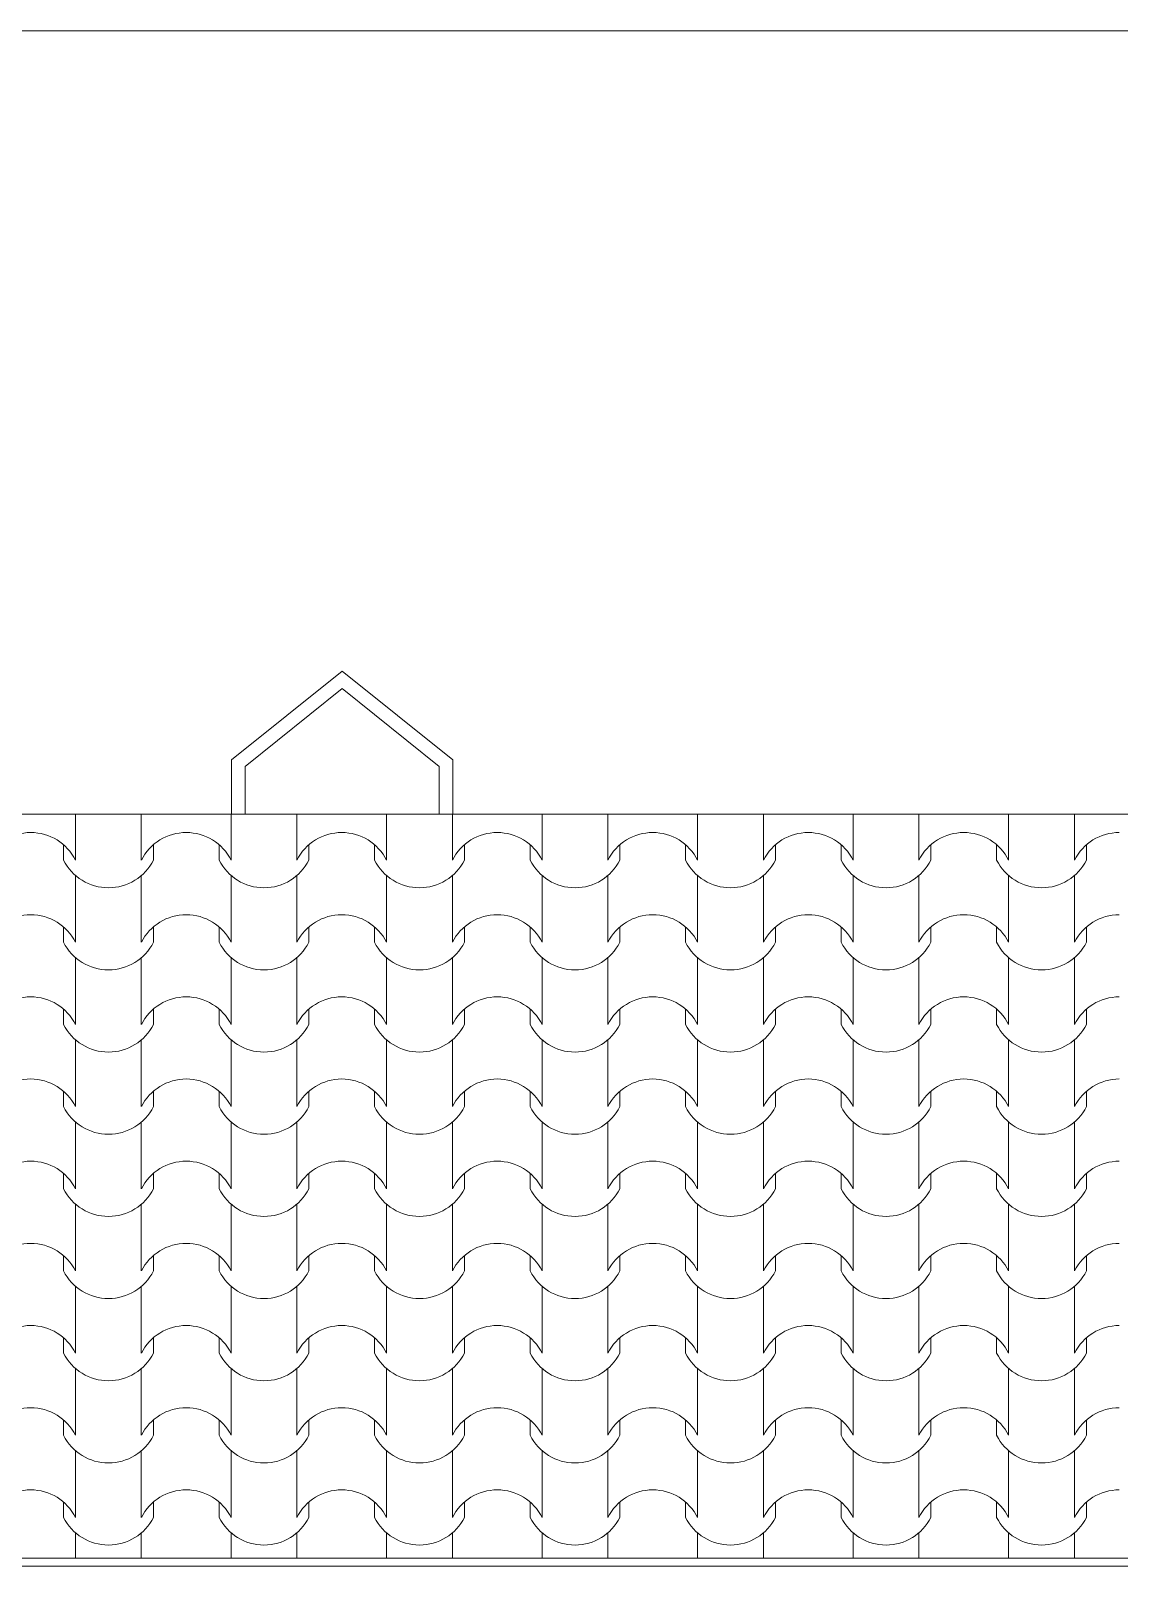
# Model space of a CAD drawing. Header units: millimetres. Extents: x 2791058 to 2855058, y -67651 to -18651.
# Drawn here: x 2827102 to 2831085, y -24270 to -18651 of the extents above; entities that cross this region are included whole.
import ezdxf

# ---------------------------------------------------------------- set-up
doc = ezdxf.new("R2010")
doc.units = ezdxf.units.MM
doc.header["$MEASUREMENT"] = 0
doc.layers.add('Shell - Roof_Pen_No__21', color=7, linetype='Continuous', lineweight=0)
doc.layers.add('Structural - Bearing_Pen_No__1', color=7, linetype='Continuous', lineweight=0)
doc.layers.add('Structural - Bearing_Pen_No__62', color=7, linetype='Continuous', lineweight=0, true_color=0xaaaaaa)

# ---------------------------------------------------------------- blocks, each defined once
blk = doc.blocks.new('*X4', base_point=(2247653.8, -76425))
at = {"layer": 'Structural - Bearing_Pen_No__62', "color": 253, "linetype": 'Continuous', "lineweight": 0, "true_color": 0xaaaaaa}
for p, q in [((2827266.7, -21517.9), (2827266.7, -21564.4)), ((2827507.1, -21517.9), (2827507.1, -21564.4)), ((2827835.6, -21517.9), (2827835.6, -21564.4)), ((2828076.1, -21517.9), (2828076.1, -21564.4)), ((2828404.6, -21517.9), (2828404.6, -21564.4)), ((2828645.1, -21517.9), (2828645.1, -21564.4)), ((2828973.5, -21517.9), (2828973.5, -21564.4)), ((2829214, -21517.9), (2829214, -21564.4)), ((2829542.5, -21517.9), (2829542.5, -21564.4)), ((2829783, -21517.9), (2829783, -21564.4)), ((2830111.5, -21517.9), (2830111.5, -21564.4)), ((2830351.9, -21517.9), (2830351.9, -21564.4)), ((2830680.4, -21517.9), (2830680.4, -21564.4)), ((2830920.9, -21517.9), (2830920.9, -21564.4)), ((2827266.7, -21564.4), (2827266.7, -21686.3)), ((2827507.1, -21564.4), (2827507.1, -21686.3)), ((2827835.6, -21564.4), (2827835.6, -21686.3)), ((2828076.1, -21564.4), (2828076.1, -21686.3)), ((2828404.6, -21564.4), (2828404.6, -21686.3)), ((2828645.1, -21564.4), (2828645.1, -21686.3)), ((2828973.5, -21564.4), (2828973.5, -21686.3)), ((2829214, -21564.4), (2829214, -21686.3)), ((2829542.5, -21564.4), (2829542.5, -21686.3)), ((2829783, -21564.4), (2829783, -21686.3)), ((2830111.5, -21564.4), (2830111.5, -21686.3)), ((2830351.9, -21564.4), (2830351.9, -21686.3)), ((2830680.4, -21564.4), (2830680.4, -21686.3)), ((2830920.9, -21564.4), (2830920.9, -21686.3)), ((2827222.7, -21630.2), (2827222.7, -21686.3)), ((2827551.1, -21630.2), (2827551.1, -21686.3)), ((2827791.6, -21630.2), (2827791.6, -21686.3)), ((2828120.1, -21630.2), (2828120.1, -21686.3)), ((2828360.6, -21630.2), (2828360.6, -21686.3)), ((2828689.1, -21630.2), (2828689.1, -21686.3)), ((2828929.5, -21630.2), (2828929.5, -21686.3)), ((2829258, -21630.2), (2829258, -21686.3)), ((2829498.5, -21630.2), (2829498.5, -21686.3)), ((2829827, -21630.2), (2829827, -21686.3)), ((2830067.5, -21630.2), (2830067.5, -21686.3)), ((2830395.9, -21630.2), (2830395.9, -21686.3)), ((2830636.4, -21630.2), (2830636.4, -21686.3)), ((2830964.9, -21630.2), (2830964.9, -21686.3)), ((2827266.7, -21743.1), (2827266.7, -21865)), ((2827507.1, -21743.1), (2827507.1, -21865)), ((2827835.6, -21743.1), (2827835.6, -21865)), ((2828076.1, -21743.1), (2828076.1, -21865)), ((2828404.6, -21743.1), (2828404.6, -21865)), ((2828645.1, -21743.1), (2828645.1, -21865)), ((2828973.5, -21743.1), (2828973.5, -21865)), ((2829214, -21743.1), (2829214, -21865)), ((2829542.5, -21743.1), (2829542.5, -21865)), ((2829783, -21743.1), (2829783, -21865)), ((2830111.5, -21743.1), (2830111.5, -21865)), ((2830351.9, -21743.1), (2830351.9, -21865)), ((2830680.4, -21743.1), (2830680.4, -21865)), ((2830920.9, -21743.1), (2830920.9, -21865)), ((2827266.7, -21865), (2827266.7, -21987)), ((2827507.1, -21865), (2827507.1, -21987)), ((2827835.6, -21865), (2827835.6, -21987)), ((2828076.1, -21865), (2828076.1, -21987)), ((2828404.6, -21865), (2828404.6, -21987)), ((2828645.1, -21865), (2828645.1, -21987)), ((2828973.5, -21865), (2828973.5, -21987)), ((2829214, -21865), (2829214, -21987)), ((2829542.5, -21865), (2829542.5, -21987)), ((2829783, -21865), (2829783, -21987)), ((2830111.5, -21865), (2830111.5, -21987)), ((2830351.9, -21865), (2830351.9, -21987)), ((2830680.4, -21865), (2830680.4, -21987)), ((2830920.9, -21865), (2830920.9, -21987)), ((2827222.7, -21930.9), (2827222.7, -21987)), ((2827551.1, -21930.9), (2827551.1, -21987)), ((2827791.6, -21930.9), (2827791.6, -21987)), ((2828120.1, -21930.9), (2828120.1, -21987)), ((2828360.6, -21930.9), (2828360.6, -21987)), ((2828689.1, -21930.9), (2828689.1, -21987)), ((2828929.5, -21930.9), (2828929.5, -21987)), ((2829258, -21930.9), (2829258, -21987)), ((2829498.5, -21930.9), (2829498.5, -21987)), ((2829827, -21930.9), (2829827, -21987)), ((2830067.5, -21930.9), (2830067.5, -21987)), ((2830395.9, -21930.9), (2830395.9, -21987)), ((2830636.4, -21930.9), (2830636.4, -21987)), ((2830964.9, -21930.9), (2830964.9, -21987)), ((2827266.7, -22043.8), (2827266.7, -22165.7)), ((2827507.1, -22043.8), (2827507.1, -22165.7)), ((2827835.6, -22043.8), (2827835.6, -22165.7)), ((2828076.1, -22043.8), (2828076.1, -22165.7)), ((2828404.6, -22043.8), (2828404.6, -22165.7)), ((2828645.1, -22043.8), (2828645.1, -22165.7)), ((2828973.5, -22043.8), (2828973.5, -22165.7)), ((2829214, -22043.8), (2829214, -22165.7)), ((2829542.5, -22043.8), (2829542.5, -22165.7)), ((2829783, -22043.8), (2829783, -22165.7)), ((2830111.5, -22043.8), (2830111.5, -22165.7)), ((2830351.9, -22043.8), (2830351.9, -22165.7)), ((2830680.4, -22043.8), (2830680.4, -22165.7)), ((2830920.9, -22043.8), (2830920.9, -22165.7)), ((2827266.7, -22165.7), (2827266.7, -22287.6)), ((2827507.1, -22165.7), (2827507.1, -22287.6)), ((2827835.6, -22165.7), (2827835.6, -22287.6)), ((2828076.1, -22165.7), (2828076.1, -22287.6)), ((2828404.6, -22165.7), (2828404.6, -22287.6)), ((2828645.1, -22165.7), (2828645.1, -22287.6)), ((2828973.5, -22165.7), (2828973.5, -22287.6)), ((2829214, -22165.7), (2829214, -22287.6)), ((2829542.5, -22165.7), (2829542.5, -22287.6)), ((2829783, -22165.7), (2829783, -22287.6)), ((2830111.5, -22165.7), (2830111.5, -22287.6)), ((2830351.9, -22165.7), (2830351.9, -22287.6)), ((2830680.4, -22165.7), (2830680.4, -22287.6)), ((2830920.9, -22165.7), (2830920.9, -22287.6)), ((2827222.7, -22231.6), (2827222.7, -22287.6)), ((2827551.1, -22231.6), (2827551.1, -22287.6)), ((2827791.6, -22231.6), (2827791.6, -22287.6)), ((2828120.1, -22231.6), (2828120.1, -22287.6)), ((2828360.6, -22231.6), (2828360.6, -22287.6)), ((2828689.1, -22231.6), (2828689.1, -22287.6)), ((2828929.5, -22231.6), (2828929.5, -22287.6)), ((2829258, -22231.6), (2829258, -22287.6)), ((2829498.5, -22231.6), (2829498.5, -22287.6)), ((2829827, -22231.6), (2829827, -22287.6)), ((2830067.5, -22231.6), (2830067.5, -22287.6)), ((2830395.9, -22231.6), (2830395.9, -22287.6)), ((2830636.4, -22231.6), (2830636.4, -22287.6)), ((2830964.9, -22231.6), (2830964.9, -22287.6)), ((2827266.7, -22344.4), (2827266.7, -22466.4)), ((2827507.1, -22344.4), (2827507.1, -22466.4)), ((2827835.6, -22344.4), (2827835.6, -22466.4)), ((2828076.1, -22344.4), (2828076.1, -22466.4)), ((2828404.6, -22344.4), (2828404.6, -22466.4)), ((2828645.1, -22344.4), (2828645.1, -22466.4)), ((2828973.5, -22344.4), (2828973.5, -22466.4)), ((2829214, -22344.4), (2829214, -22466.4)), ((2829542.5, -22344.4), (2829542.5, -22466.4)), ((2829783, -22344.4), (2829783, -22466.4)), ((2830111.5, -22344.4), (2830111.5, -22466.4)), ((2830351.9, -22344.4), (2830351.9, -22466.4)), ((2830680.4, -22344.4), (2830680.4, -22466.4)), ((2830920.9, -22344.4), (2830920.9, -22466.4)), ((2827266.7, -22466.4), (2827266.7, -22588.3)), ((2827507.1, -22466.4), (2827507.1, -22588.3)), ((2827835.6, -22466.4), (2827835.6, -22588.3)), ((2828076.1, -22466.4), (2828076.1, -22588.3)), ((2828404.6, -22466.4), (2828404.6, -22588.3)), ((2828645.1, -22466.4), (2828645.1, -22588.3)), ((2828973.5, -22466.4), (2828973.5, -22588.3)), ((2829214, -22466.4), (2829214, -22588.3)), ((2829542.5, -22466.4), (2829542.5, -22588.3)), ((2829783, -22466.4), (2829783, -22588.3)), ((2830111.5, -22466.4), (2830111.5, -22588.3)), ((2830351.9, -22466.4), (2830351.9, -22588.3)), ((2830680.4, -22466.4), (2830680.4, -22588.3)), ((2830920.9, -22466.4), (2830920.9, -22588.3)), ((2827222.7, -22532.3), (2827222.7, -22588.3)), ((2827551.1, -22532.3), (2827551.1, -22588.3)), ((2827791.6, -22532.3), (2827791.6, -22588.3)), ((2828120.1, -22532.3), (2828120.1, -22588.3)), ((2828360.6, -22532.3), (2828360.6, -22588.3)), ((2828689.1, -22532.3), (2828689.1, -22588.3)), ((2828929.5, -22532.3), (2828929.5, -22588.3)), ((2829258, -22532.3), (2829258, -22588.3)), ((2829498.5, -22532.3), (2829498.5, -22588.3)), ((2829827, -22532.3), (2829827, -22588.3)), ((2830067.5, -22532.3), (2830067.5, -22588.3)), ((2830395.9, -22532.3), (2830395.9, -22588.3)), ((2830636.4, -22532.3), (2830636.4, -22588.3)), ((2830964.9, -22532.3), (2830964.9, -22588.3)), ((2827266.7, -22645.1), (2827266.7, -22767)), ((2827507.1, -22645.1), (2827507.1, -22767)), ((2827835.6, -22645.1), (2827835.6, -22767)), ((2828076.1, -22645.1), (2828076.1, -22767)), ((2828404.6, -22645.1), (2828404.6, -22767)), ((2828645.1, -22645.1), (2828645.1, -22767)), ((2828973.5, -22645.1), (2828973.5, -22767)), ((2829214, -22645.1), (2829214, -22767)), ((2829542.5, -22645.1), (2829542.5, -22767)), ((2829783, -22645.1), (2829783, -22767)), ((2830111.5, -22645.1), (2830111.5, -22767)), ((2830351.9, -22645.1), (2830351.9, -22767)), ((2830680.4, -22645.1), (2830680.4, -22767)), ((2830920.9, -22645.1), (2830920.9, -22767)), ((2827266.7, -22767), (2827266.7, -22889)), ((2827507.1, -22767), (2827507.1, -22889)), ((2827835.6, -22767), (2827835.6, -22889)), ((2828076.1, -22767), (2828076.1, -22889)), ((2828404.6, -22767), (2828404.6, -22889)), ((2828645.1, -22767), (2828645.1, -22889)), ((2828973.5, -22767), (2828973.5, -22889)), ((2829214, -22767), (2829214, -22889)), ((2829542.5, -22767), (2829542.5, -22889)), ((2829783, -22767), (2829783, -22889)), ((2830111.5, -22767), (2830111.5, -22889)), ((2830351.9, -22767), (2830351.9, -22889)), ((2830680.4, -22767), (2830680.4, -22889)), ((2830920.9, -22767), (2830920.9, -22889)), ((2827222.7, -22832.9), (2827222.7, -22889)), ((2827551.1, -22832.9), (2827551.1, -22889)), ((2827791.6, -22832.9), (2827791.6, -22889)), ((2828120.1, -22832.9), (2828120.1, -22889)), ((2828360.6, -22832.9), (2828360.6, -22889)), ((2828689.1, -22832.9), (2828689.1, -22889)), ((2828929.5, -22832.9), (2828929.5, -22889)), ((2829258, -22832.9), (2829258, -22889)), ((2829498.5, -22832.9), (2829498.5, -22889)), ((2829827, -22832.9), (2829827, -22889)), ((2830067.5, -22832.9), (2830067.5, -22889)), ((2830395.9, -22832.9), (2830395.9, -22889)), ((2830636.4, -22832.9), (2830636.4, -22889)), ((2830964.9, -22832.9), (2830964.9, -22889)), ((2827266.7, -22945.8), (2827266.7, -23067.7)), ((2827507.1, -22945.8), (2827507.1, -23067.7)), ((2827835.6, -22945.8), (2827835.6, -23067.7)), ((2828076.1, -22945.8), (2828076.1, -23067.7)), ((2828404.6, -22945.8), (2828404.6, -23067.7)), ((2828645.1, -22945.8), (2828645.1, -23067.7)), ((2828973.5, -22945.8), (2828973.5, -23067.7)), ((2829214, -22945.8), (2829214, -23067.7)), ((2829542.5, -22945.8), (2829542.5, -23067.7)), ((2829783, -22945.8), (2829783, -23067.7)), ((2830111.5, -22945.8), (2830111.5, -23067.7)), ((2830351.9, -22945.8), (2830351.9, -23067.7)), ((2830680.4, -22945.8), (2830680.4, -23067.7)), ((2830920.9, -22945.8), (2830920.9, -23067.7)), ((2827266.7, -23067.7), (2827266.7, -23189.7)), ((2827507.1, -23067.7), (2827507.1, -23189.7)), ((2827835.6, -23067.7), (2827835.6, -23189.7)), ((2828076.1, -23067.7), (2828076.1, -23189.7)), ((2828404.6, -23067.7), (2828404.6, -23189.7)), ((2828645.1, -23067.7), (2828645.1, -23189.7)), ((2828973.5, -23067.7), (2828973.5, -23189.7)), ((2829214, -23067.7), (2829214, -23189.7)), ((2829542.5, -23067.7), (2829542.5, -23189.7)), ((2829783, -23067.7), (2829783, -23189.7)), ((2830111.5, -23067.7), (2830111.5, -23189.7)), ((2830351.9, -23067.7), (2830351.9, -23189.7)), ((2830680.4, -23067.7), (2830680.4, -23189.7)), ((2830920.9, -23067.7), (2830920.9, -23189.7)), ((2827222.7, -23133.6), (2827222.7, -23189.7)), ((2827551.1, -23133.6), (2827551.1, -23189.7)), ((2827791.6, -23133.6), (2827791.6, -23189.7)), ((2828120.1, -23133.6), (2828120.1, -23189.7)), ((2828360.6, -23133.6), (2828360.6, -23189.7)), ((2828689.1, -23133.6), (2828689.1, -23189.7)), ((2828929.5, -23133.6), (2828929.5, -23189.7)), ((2829258, -23133.6), (2829258, -23189.7)), ((2829498.5, -23133.6), (2829498.5, -23189.7)), ((2829827, -23133.6), (2829827, -23189.7)), ((2830067.5, -23133.6), (2830067.5, -23189.7)), ((2830395.9, -23133.6), (2830395.9, -23189.7)), ((2830636.4, -23133.6), (2830636.4, -23189.7)), ((2830964.9, -23133.6), (2830964.9, -23189.7)), ((2827266.7, -23246.4), (2827266.7, -23368.4)), ((2827507.1, -23246.4), (2827507.1, -23368.4)), ((2827835.6, -23246.4), (2827835.6, -23368.4)), ((2828076.1, -23246.4), (2828076.1, -23368.4)), ((2828404.6, -23246.4), (2828404.6, -23368.4)), ((2828645.1, -23246.4), (2828645.1, -23368.4)), ((2828973.5, -23246.4), (2828973.5, -23368.4)), ((2829214, -23246.4), (2829214, -23368.4)), ((2829542.5, -23246.4), (2829542.5, -23368.4)), ((2829783, -23246.4), (2829783, -23368.4)), ((2830111.5, -23246.4), (2830111.5, -23368.4)), ((2830351.9, -23246.4), (2830351.9, -23368.4)), ((2830680.4, -23246.4), (2830680.4, -23368.4)), ((2830920.9, -23246.4), (2830920.9, -23368.4)), ((2827266.7, -23368.4), (2827266.7, -23490.3)), ((2827507.1, -23368.4), (2827507.1, -23490.3)), ((2827835.6, -23368.4), (2827835.6, -23490.3)), ((2828076.1, -23368.4), (2828076.1, -23490.3)), ((2828404.6, -23368.4), (2828404.6, -23490.3)), ((2828645.1, -23368.4), (2828645.1, -23490.3)), ((2828973.5, -23368.4), (2828973.5, -23490.3)), ((2829214, -23368.4), (2829214, -23490.3)), ((2829542.5, -23368.4), (2829542.5, -23490.3)), ((2829783, -23368.4), (2829783, -23490.3)), ((2830111.5, -23368.4), (2830111.5, -23490.3)), ((2830351.9, -23368.4), (2830351.9, -23490.3)), ((2830680.4, -23368.4), (2830680.4, -23490.3)), ((2830920.9, -23368.4), (2830920.9, -23490.3)), ((2827222.7, -23434.3), (2827222.7, -23490.3)), ((2827551.1, -23434.3), (2827551.1, -23490.3)), ((2827791.6, -23434.3), (2827791.6, -23490.3)), ((2828120.1, -23434.3), (2828120.1, -23490.3)), ((2828360.6, -23434.3), (2828360.6, -23490.3)), ((2828689.1, -23434.3), (2828689.1, -23490.3)), ((2828929.5, -23434.3), (2828929.5, -23490.3)), ((2829258, -23434.3), (2829258, -23490.3)), ((2829498.5, -23434.3), (2829498.5, -23490.3)), ((2829827, -23434.3), (2829827, -23490.3)), ((2830067.5, -23434.3), (2830067.5, -23490.3)), ((2830395.9, -23434.3), (2830395.9, -23490.3)), ((2830636.4, -23434.3), (2830636.4, -23490.3)), ((2830964.9, -23434.3), (2830964.9, -23490.3)), ((2827266.7, -23547.1), (2827266.7, -23669.1)), ((2827507.1, -23547.1), (2827507.1, -23669.1)), ((2827835.6, -23547.1), (2827835.6, -23669.1)), ((2828076.1, -23547.1), (2828076.1, -23669.1)), ((2828404.6, -23547.1), (2828404.6, -23669.1)), ((2828645.1, -23547.1), (2828645.1, -23669.1)), ((2828973.5, -23547.1), (2828973.5, -23669.1)), ((2829214, -23547.1), (2829214, -23669.1)), ((2829542.5, -23547.1), (2829542.5, -23669.1)), ((2829783, -23547.1), (2829783, -23669.1)), ((2830111.5, -23547.1), (2830111.5, -23669.1)), ((2830351.9, -23547.1), (2830351.9, -23669.1)), ((2830680.4, -23547.1), (2830680.4, -23669.1)), ((2830920.9, -23547.1), (2830920.9, -23669.1)), ((2827266.7, -23669.1), (2827266.7, -23791)), ((2827507.1, -23669.1), (2827507.1, -23791)), ((2827835.6, -23669.1), (2827835.6, -23791)), ((2828076.1, -23669.1), (2828076.1, -23791)), ((2828404.6, -23669.1), (2828404.6, -23791)), ((2828645.1, -23669.1), (2828645.1, -23791)), ((2828973.5, -23669.1), (2828973.5, -23791)), ((2829214, -23669.1), (2829214, -23791)), ((2829542.5, -23669.1), (2829542.5, -23791)), ((2829783, -23669.1), (2829783, -23791)), ((2830111.5, -23669.1), (2830111.5, -23791)), ((2830351.9, -23669.1), (2830351.9, -23791)), ((2830680.4, -23669.1), (2830680.4, -23791)), ((2830920.9, -23669.1), (2830920.9, -23791)), ((2827222.7, -23734.9), (2827222.7, -23791)), ((2827551.1, -23734.9), (2827551.1, -23791)), ((2827791.6, -23734.9), (2827791.6, -23791)), ((2828120.1, -23734.9), (2828120.1, -23791)), ((2828360.6, -23734.9), (2828360.6, -23791)), ((2828689.1, -23734.9), (2828689.1, -23791)), ((2828929.5, -23734.9), (2828929.5, -23791)), ((2829258, -23734.9), (2829258, -23791)), ((2829498.5, -23734.9), (2829498.5, -23791)), ((2829827, -23734.9), (2829827, -23791)), ((2830067.5, -23734.9), (2830067.5, -23791)), ((2830395.9, -23734.9), (2830395.9, -23791)), ((2830636.4, -23734.9), (2830636.4, -23791)), ((2830964.9, -23734.9), (2830964.9, -23791)), ((2827266.7, -23847.8), (2827266.7, -23969.7)), ((2827507.1, -23847.8), (2827507.1, -23969.7)), ((2827835.6, -23847.8), (2827835.6, -23969.7)), ((2828076.1, -23847.8), (2828076.1, -23969.7)), ((2828404.6, -23847.8), (2828404.6, -23969.7)), ((2828645.1, -23847.8), (2828645.1, -23969.7)), ((2828973.5, -23847.8), (2828973.5, -23969.7)), ((2829214, -23847.8), (2829214, -23969.7)), ((2829542.5, -23847.8), (2829542.5, -23969.7)), ((2829783, -23847.8), (2829783, -23969.7)), ((2830111.5, -23847.8), (2830111.5, -23969.7)), ((2830351.9, -23847.8), (2830351.9, -23969.7)), ((2830680.4, -23847.8), (2830680.4, -23969.7)), ((2830920.9, -23847.8), (2830920.9, -23969.7)), ((2827266.7, -23969.7), (2827266.7, -24091.7)), ((2827507.1, -23969.7), (2827507.1, -24091.7)), ((2827835.6, -23969.7), (2827835.6, -24091.7)), ((2828076.1, -23969.7), (2828076.1, -24091.7)), ((2828404.6, -23969.7), (2828404.6, -24091.7)), ((2828645.1, -23969.7), (2828645.1, -24091.7)), ((2828973.5, -23969.7), (2828973.5, -24091.7)), ((2829214, -23969.7), (2829214, -24091.7)), ((2829542.5, -23969.7), (2829542.5, -24091.7)), ((2829783, -23969.7), (2829783, -24091.7)), ((2830111.5, -23969.7), (2830111.5, -24091.7)), ((2830351.9, -23969.7), (2830351.9, -24091.7)), ((2830680.4, -23969.7), (2830680.4, -24091.7)), ((2830920.9, -23969.7), (2830920.9, -24091.7)), ((2827222.7, -24035.6), (2827222.7, -24091.7)), ((2827551.1, -24035.6), (2827551.1, -24091.7)), ((2827791.6, -24035.6), (2827791.6, -24091.7)), ((2828120.1, -24035.6), (2828120.1, -24091.7)), ((2828360.6, -24035.6), (2828360.6, -24091.7)), ((2828689.1, -24035.6), (2828689.1, -24091.7)), ((2828929.5, -24035.6), (2828929.5, -24091.7)), ((2829258, -24035.6), (2829258, -24091.7)), ((2829498.5, -24035.6), (2829498.5, -24091.7)), ((2829827, -24035.6), (2829827, -24091.7)), ((2830067.5, -24035.6), (2830067.5, -24091.7)), ((2830395.9, -24035.6), (2830395.9, -24091.7)), ((2830636.4, -24035.6), (2830636.4, -24091.7)), ((2830964.9, -24035.6), (2830964.9, -24091.7)), ((2827266.7, -24148.5), (2827266.7, -24240.4)), ((2827507.1, -24148.5), (2827507.1, -24240.4)), ((2827835.6, -24148.5), (2827835.6, -24240.4)), ((2828076.1, -24148.5), (2828076.1, -24240.4)), ((2828404.6, -24148.5), (2828404.6, -24240.4)), ((2828645.1, -24148.5), (2828645.1, -24240.4)), ((2828973.5, -24148.5), (2828973.5, -24240.4)), ((2829214, -24148.5), (2829214, -24240.4)), ((2829542.5, -24148.5), (2829542.5, -24240.4)), ((2829783, -24148.5), (2829783, -24240.4)), ((2830111.5, -24148.5), (2830111.5, -24240.4)), ((2830351.9, -24148.5), (2830351.9, -24240.4)), ((2830680.4, -24148.5), (2830680.4, -24240.4)), ((2830920.9, -24148.5), (2830920.9, -24240.4))]:
    blk.add_line(p, q, dxfattribs=at)
for centre, radius, start, end in [((2827103, -21770.2), 184.9, 90.1705, 153.0115), ((2827101.9, -21770.2), 184.9, 26.9885, 89.8295), ((2827671.9, -21770.2), 184.9, 90.1705, 153.0115), ((2827670.8, -21770.2), 184.9, 26.9885, 89.8295), ((2828240.9, -21770.2), 184.9, 90.1705, 153.0115), ((2828239.8, -21770.2), 184.9, 26.9885, 89.8295), ((2828809.8, -21770.2), 184.9, 90.1705, 153.0115), ((2828808.7, -21770.2), 184.9, 26.9885, 89.8295), ((2829378.8, -21770.2), 184.9, 90.1705, 153.0115), ((2829377.7, -21770.2), 184.9, 26.9885, 89.8295), ((2829947.8, -21770.2), 184.9, 90.1705, 153.0115), ((2829946.7, -21770.2), 184.9, 26.9885, 89.8295), ((2830516.7, -21770.2), 184.9, 90.1705, 153.0115), ((2830515.6, -21770.2), 184.9, 26.9885, 89.8295), ((2831085.7, -21770.2), 184.9, 90.1705, 153.0115), ((2827386.9, -21603.7), 183.9, 206.7044, 333.2956), ((2827955.9, -21603.7), 183.9, 206.7044, 333.2956), ((2828524.8, -21603.7), 183.9, 206.7044, 333.2956), ((2829093.8, -21603.7), 183.9, 206.7044, 333.2956), ((2829662.7, -21603.7), 183.9, 206.7044, 333.2956), ((2830231.7, -21603.7), 183.9, 206.7044, 333.2956), ((2830800.7, -21603.7), 183.9, 206.7044, 333.2956), ((2827103, -22070.9), 184.9, 90.1705, 153.0115), ((2827101.9, -22070.9), 184.9, 26.9885, 89.8295), ((2827671.9, -22070.9), 184.9, 90.1705, 153.0115), ((2827670.8, -22070.9), 184.9, 26.9885, 89.8295), ((2828240.9, -22070.9), 184.9, 90.1705, 153.0115), ((2828239.8, -22070.9), 184.9, 26.9885, 89.8295), ((2828809.8, -22070.9), 184.9, 90.1705, 153.0115), ((2828808.7, -22070.9), 184.9, 26.9885, 89.8295), ((2829378.8, -22070.9), 184.9, 90.1705, 153.0115), ((2829377.7, -22070.9), 184.9, 26.9885, 89.8295), ((2829947.8, -22070.9), 184.9, 90.1705, 153.0115), ((2829946.7, -22070.9), 184.9, 26.9885, 89.8295), ((2830516.7, -22070.9), 184.9, 90.1705, 153.0115), ((2830515.6, -22070.9), 184.9, 26.9885, 89.8295), ((2831085.7, -22070.9), 184.9, 90.1705, 153.0115), ((2827386.9, -21904.3), 183.9, 206.7044, 333.2956), ((2827955.9, -21904.3), 183.9, 206.7044, 333.2956), ((2828524.8, -21904.3), 183.9, 206.7044, 333.2956), ((2829093.8, -21904.3), 183.9, 206.7044, 333.2956), ((2829662.7, -21904.3), 183.9, 206.7044, 333.2956), ((2830231.7, -21904.3), 183.9, 206.7044, 333.2956), ((2830800.7, -21904.3), 183.9, 206.7044, 333.2956), ((2827103, -22371.6), 184.9, 90.1705, 153.0115), ((2827101.9, -22371.6), 184.9, 26.9885, 89.8295), ((2827671.9, -22371.6), 184.9, 90.1705, 153.0115), ((2827670.8, -22371.6), 184.9, 26.9885, 89.8295), ((2828240.9, -22371.6), 184.9, 90.1705, 153.0115), ((2828239.8, -22371.6), 184.9, 26.9885, 89.8295), ((2828809.8, -22371.6), 184.9, 90.1705, 153.0115), ((2828808.7, -22371.6), 184.9, 26.9885, 89.8295), ((2829378.8, -22371.6), 184.9, 90.1705, 153.0115), ((2829377.7, -22371.6), 184.9, 26.9885, 89.8295), ((2829947.8, -22371.6), 184.9, 90.1705, 153.0115), ((2829946.7, -22371.6), 184.9, 26.9885, 89.8295), ((2830516.7, -22371.6), 184.9, 90.1705, 153.0115), ((2830515.6, -22371.6), 184.9, 26.9885, 89.8295), ((2831085.7, -22371.6), 184.9, 90.1705, 153.0115), ((2827386.9, -22205), 183.9, 206.7044, 333.2956), ((2827955.9, -22205), 183.9, 206.7044, 333.2956), ((2828524.8, -22205), 183.9, 206.7044, 333.2956), ((2829093.8, -22205), 183.9, 206.7044, 333.2956), ((2829662.7, -22205), 183.9, 206.7044, 333.2956), ((2830231.7, -22205), 183.9, 206.7044, 333.2956), ((2830800.7, -22205), 183.9, 206.7044, 333.2956), ((2827103, -22672.2), 184.9, 90.1705, 153.0115), ((2827101.9, -22672.2), 184.9, 26.9885, 89.8295), ((2827671.9, -22672.2), 184.9, 90.1705, 153.0115), ((2827670.8, -22672.2), 184.9, 26.9885, 89.8295), ((2828240.9, -22672.2), 184.9, 90.1705, 153.0115), ((2828239.8, -22672.2), 184.9, 26.9885, 89.8295), ((2828809.8, -22672.2), 184.9, 90.1705, 153.0115), ((2828808.7, -22672.2), 184.9, 26.9885, 89.8295), ((2829378.8, -22672.2), 184.9, 90.1705, 153.0115), ((2829377.7, -22672.2), 184.9, 26.9885, 89.8295), ((2829947.8, -22672.2), 184.9, 90.1705, 153.0115), ((2829946.7, -22672.2), 184.9, 26.9885, 89.8295), ((2830516.7, -22672.2), 184.9, 90.1705, 153.0115), ((2830515.6, -22672.2), 184.9, 26.9885, 89.8295), ((2831085.7, -22672.2), 184.9, 90.1705, 153.0115), ((2827386.9, -22505.7), 183.9, 206.7044, 333.2956), ((2827955.9, -22505.7), 183.9, 206.7044, 333.2956), ((2828524.8, -22505.7), 183.9, 206.7044, 333.2956), ((2829093.8, -22505.7), 183.9, 206.7044, 333.2956), ((2829662.7, -22505.7), 183.9, 206.7044, 333.2956), ((2830231.7, -22505.7), 183.9, 206.7044, 333.2956), ((2830800.7, -22505.7), 183.9, 206.7044, 333.2956), ((2827103, -22972.9), 184.9, 90.1705, 153.0115), ((2827101.9, -22972.9), 184.9, 26.9885, 89.8295), ((2827671.9, -22972.9), 184.9, 90.1705, 153.0115), ((2827670.8, -22972.9), 184.9, 26.9885, 89.8295), ((2828240.9, -22972.9), 184.9, 90.1705, 153.0115), ((2828239.8, -22972.9), 184.9, 26.9885, 89.8295), ((2828809.8, -22972.9), 184.9, 90.1705, 153.0115), ((2828808.7, -22972.9), 184.9, 26.9885, 89.8295), ((2829378.8, -22972.9), 184.9, 90.1705, 153.0115), ((2829377.7, -22972.9), 184.9, 26.9885, 89.8295), ((2829947.8, -22972.9), 184.9, 90.1705, 153.0115), ((2829946.7, -22972.9), 184.9, 26.9885, 89.8295), ((2830516.7, -22972.9), 184.9, 90.1705, 153.0115), ((2830515.6, -22972.9), 184.9, 26.9885, 89.8295), ((2831085.7, -22972.9), 184.9, 90.1705, 153.0115), ((2827386.9, -22806.4), 183.9, 206.7044, 333.2956), ((2827955.9, -22806.4), 183.9, 206.7044, 333.2956), ((2828524.8, -22806.4), 183.9, 206.7044, 333.2956), ((2829093.8, -22806.4), 183.9, 206.7044, 333.2956), ((2829662.7, -22806.4), 183.9, 206.7044, 333.2956), ((2830231.7, -22806.4), 183.9, 206.7044, 333.2956), ((2830800.7, -22806.4), 183.9, 206.7044, 333.2956), ((2827103, -23273.6), 184.9, 90.1705, 153.0115), ((2827101.9, -23273.6), 184.9, 26.9885, 89.8295), ((2827671.9, -23273.6), 184.9, 90.1705, 153.0115), ((2827670.8, -23273.6), 184.9, 26.9885, 89.8295), ((2828240.9, -23273.6), 184.9, 90.1705, 153.0115), ((2828239.8, -23273.6), 184.9, 26.9885, 89.8295), ((2828809.8, -23273.6), 184.9, 90.1705, 153.0115), ((2828808.7, -23273.6), 184.9, 26.9885, 89.8295), ((2829378.8, -23273.6), 184.9, 90.1705, 153.0115), ((2829377.7, -23273.6), 184.9, 26.9885, 89.8295), ((2829947.8, -23273.6), 184.9, 90.1705, 153.0115), ((2829946.7, -23273.6), 184.9, 26.9885, 89.8295), ((2830516.7, -23273.6), 184.9, 90.1705, 153.0115), ((2830515.6, -23273.6), 184.9, 26.9885, 89.8295), ((2831085.7, -23273.6), 184.9, 90.1705, 153.0115), ((2827386.9, -23107), 183.9, 206.7044, 333.2956), ((2827955.9, -23107), 183.9, 206.7044, 333.2956), ((2828524.8, -23107), 183.9, 206.7044, 333.2956), ((2829093.8, -23107), 183.9, 206.7044, 333.2956), ((2829662.7, -23107), 183.9, 206.7044, 333.2956), ((2830231.7, -23107), 183.9, 206.7044, 333.2956), ((2830800.7, -23107), 183.9, 206.7044, 333.2956), ((2827103, -23574.3), 184.9, 90.1705, 153.0115), ((2827101.9, -23574.3), 184.9, 26.9885, 89.8295), ((2827671.9, -23574.3), 184.9, 90.1705, 153.0115), ((2827670.8, -23574.3), 184.9, 26.9885, 89.8295), ((2828240.9, -23574.3), 184.9, 90.1705, 153.0115), ((2828239.8, -23574.3), 184.9, 26.9885, 89.8295), ((2828809.8, -23574.3), 184.9, 90.1705, 153.0115), ((2828808.7, -23574.3), 184.9, 26.9885, 89.8295), ((2829378.8, -23574.3), 184.9, 90.1705, 153.0115), ((2829377.7, -23574.3), 184.9, 26.9885, 89.8295), ((2829947.8, -23574.3), 184.9, 90.1705, 153.0115), ((2829946.7, -23574.3), 184.9, 26.9885, 89.8295), ((2830516.7, -23574.3), 184.9, 90.1705, 153.0115), ((2830515.6, -23574.3), 184.9, 26.9885, 89.8295), ((2831085.7, -23574.3), 184.9, 90.1705, 153.0115), ((2827386.9, -23407.7), 183.9, 206.7044, 333.2956), ((2827955.9, -23407.7), 183.9, 206.7044, 333.2956), ((2828524.8, -23407.7), 183.9, 206.7044, 333.2956), ((2829093.8, -23407.7), 183.9, 206.7044, 333.2956), ((2829662.7, -23407.7), 183.9, 206.7044, 333.2956), ((2830231.7, -23407.7), 183.9, 206.7044, 333.2956), ((2830800.7, -23407.7), 183.9, 206.7044, 333.2956), ((2827103, -23874.9), 184.9, 90.1705, 153.0115), ((2827101.9, -23874.9), 184.9, 26.9885, 89.8295), ((2827671.9, -23874.9), 184.9, 90.1705, 153.0115), ((2827670.8, -23874.9), 184.9, 26.9885, 89.8295), ((2828240.9, -23874.9), 184.9, 90.1705, 153.0115), ((2828239.8, -23874.9), 184.9, 26.9885, 89.8295), ((2828809.8, -23874.9), 184.9, 90.1705, 153.0115), ((2828808.7, -23874.9), 184.9, 26.9885, 89.8295), ((2829378.8, -23874.9), 184.9, 90.1705, 153.0115), ((2829377.7, -23874.9), 184.9, 26.9885, 89.8295), ((2829947.8, -23874.9), 184.9, 90.1705, 153.0115), ((2829946.7, -23874.9), 184.9, 26.9885, 89.8295), ((2830516.7, -23874.9), 184.9, 90.1705, 153.0115), ((2830515.6, -23874.9), 184.9, 26.9885, 89.8295), ((2831085.7, -23874.9), 184.9, 90.1705, 153.0115), ((2827386.9, -23708.4), 183.9, 206.7044, 333.2956), ((2827955.9, -23708.4), 183.9, 206.7044, 333.2956), ((2828524.8, -23708.4), 183.9, 206.7044, 333.2956), ((2829093.8, -23708.4), 183.9, 206.7044, 333.2956), ((2829662.7, -23708.4), 183.9, 206.7044, 333.2956), ((2830231.7, -23708.4), 183.9, 206.7044, 333.2956), ((2830800.7, -23708.4), 183.9, 206.7044, 333.2956), ((2827103, -24175.6), 184.9, 90.1705, 153.0115), ((2827101.9, -24175.6), 184.9, 26.9885, 89.8295), ((2827671.9, -24175.6), 184.9, 90.1705, 153.0115), ((2827670.8, -24175.6), 184.9, 26.9885, 89.8295), ((2828240.9, -24175.6), 184.9, 90.1705, 153.0115), ((2828239.8, -24175.6), 184.9, 26.9885, 89.8295), ((2828809.8, -24175.6), 184.9, 90.1705, 153.0115), ((2828808.7, -24175.6), 184.9, 26.9885, 89.8295), ((2829378.8, -24175.6), 184.9, 90.1705, 153.0115), ((2829377.7, -24175.6), 184.9, 26.9885, 89.8295), ((2829947.8, -24175.6), 184.9, 90.1705, 153.0115), ((2829946.7, -24175.6), 184.9, 26.9885, 89.8295), ((2830516.7, -24175.6), 184.9, 90.1705, 153.0115), ((2830515.6, -24175.6), 184.9, 26.9885, 89.8295), ((2831085.7, -24175.6), 184.9, 90.1705, 153.0115), ((2827386.9, -24009), 183.9, 206.7044, 333.2956), ((2827955.9, -24009), 183.9, 206.7044, 333.2956), ((2828524.8, -24009), 183.9, 206.7044, 333.2956), ((2829093.8, -24009), 183.9, 206.7044, 333.2956), ((2829662.7, -24009), 183.9, 206.7044, 333.2956), ((2830231.7, -24009), 183.9, 206.7044, 333.2956), ((2830800.7, -24009), 183.9, 206.7044, 333.2956)]:
    blk.add_arc(centre, radius, start, end, dxfattribs=at)
blk = doc.blocks.new('Fill_2', base_point=(2247653.8, -74425))
at = {"layer": 'Structural - Bearing_Pen_No__1', "color": 7, "linetype": 'Continuous', "lineweight": 0}
for p, q in [((2834437, -21517.9), (2825295.3, -21517.9)), ((2818494.8, -24240.4), (2834437, -24240.4))]:
    blk.add_line(p, q, dxfattribs=at)
at = {"layer": 'Structural - Bearing_Pen_No__62', "color": 253, "linetype": 'Continuous', "lineweight": 0, "true_color": 0xaaaaaa}
blk.add_blockref('*X4', (2247653.8, -76425), dxfattribs=at)

msp = doc.modelspace()

# ---------------------------------------------------------------- linework, layer by layer
at = {"layer": 'Shell - Roof_Pen_No__21', "color": 7, "linetype": 'Continuous', "lineweight": 0}
for p, q in [((2791057.579, -18651.285), (2855057.579, -18651.285)), ((2828241.976, -20995.225), (2827836.976, -21319.701)), ((2828241.976, -20995.225), (2828646.976, -21319.701)), ((2828241.976, -21058.906), (2827886.976, -21343.323)), ((2828241.976, -21058.906), (2828596.976, -21343.323)), ((2827836.976, -21517.948), (2827836.976, -21319.701)), ((2827886.976, -21517.948), (2827886.976, -21343.323)), ((2828596.976, -21517.948), (2828596.976, -21343.323)), ((2828646.976, -21517.948), (2828646.976, -21319.701)), ((2834786.976, -21517.948), (2825295.295, -21517.948)), ((2825295.295, -21517.948), (2833745.295, -21517.948)), ((2819136.976, -24240.404), (2834836.976, -24240.404)), ((2819136.976, -24270.404), (2834836.976, -24270.404))]:
    msp.add_line(p, q, dxfattribs=at)

# ---------------------------------------------------------------- block references
at = {"layer": 'Structural - Bearing_Pen_No__62', "color": 253, "linetype": 'Continuous', "lineweight": 0, "true_color": 0xaaaaaa}
msp.add_blockref('Fill_2', (2247653.822, -74424.967), dxfattribs=at)

doc.saveas('drawing.dxf')
